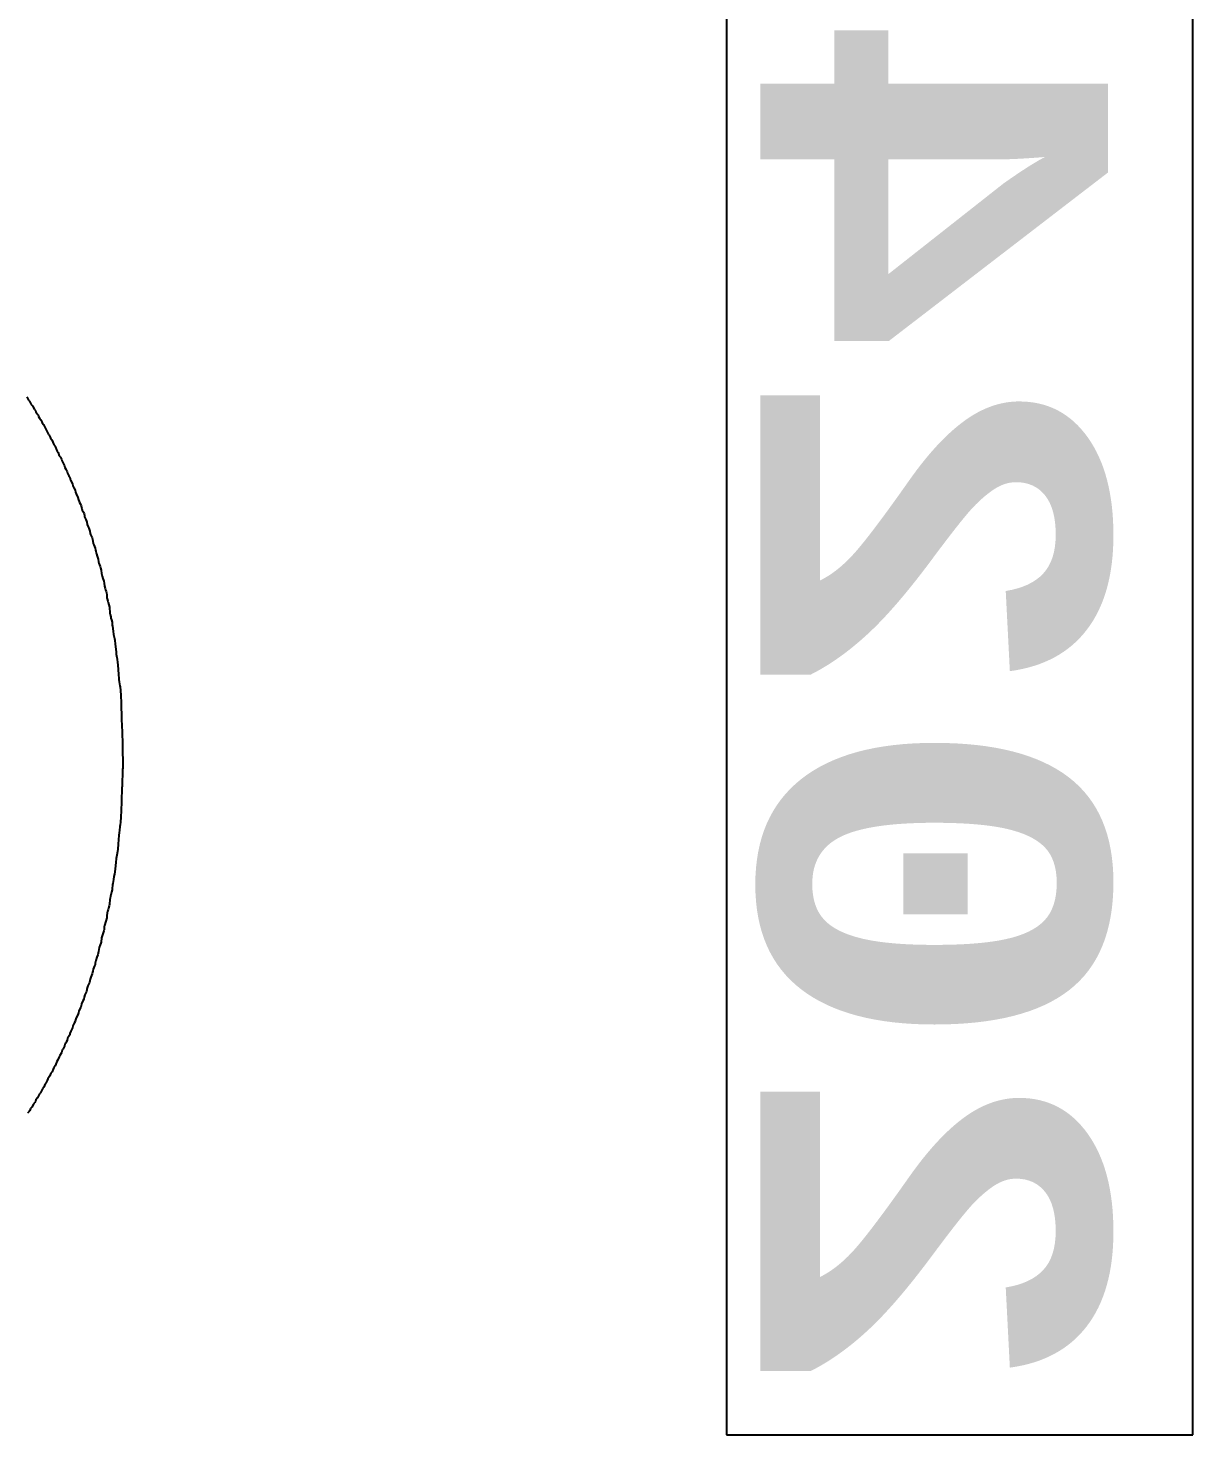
# Model space of a CAD drawing. Header units: inches. Extents: x -0.5 to 14, y -0.2 to 4.7.
# Drawn here: x 1.033 to 1.2341, y 0.8651 to 1.108 of the extents above; entities that cross this region are included whole.
import ezdxf

# ---------------------------------------------------------------- set-up
doc = ezdxf.new("R2010")
doc.units = ezdxf.units.IN
doc.header["$MEASUREMENT"] = 0
doc.layers.add('Bottom Layer', color=5, linetype='Continuous')
doc.layers.add('Bottom Overlay', color=54, linetype='Continuous')
doc.styles.add('Courier New_Bold', font='', dxfattribs={"height": 0.2})
doc.styles.get('Courier New_Bold').set_extended_font_data('Courier New', bold=True)

msp = doc.modelspace()

# ---------------------------------------------------------------- linework, layer by layer
at = {"layer": 'Bottom Layer'}
for p, q in [((1.1536, 1.32514), (1.1536, 0.86514)), ((1.23409, 0.86514), (1.23409, 1.32514)), ((1.1536, 0.86514), (1.23409, 0.86514))]:
    msp.add_line(p, q, dxfattribs=at)
at = {"layer": 'Bottom Overlay'}
for p, q in [((1.03277, 1.04438), (1.03308, 1.04382)), ((1.03308, 1.04382), (1.03318, 1.04371)), ((1.03318, 1.04371), (1.03323, 1.04361)), ((1.03323, 1.04361), (1.03354, 1.04305)), ((1.03354, 1.04305), (1.03375, 1.04284)), ((1.03375, 1.04284), (1.0341, 1.04218)), ((1.0341, 1.04218), (1.03426, 1.04203)), ((1.03426, 1.04203), (1.03436, 1.04177)), ((1.03436, 1.04177), (1.03456, 1.04141)), ((1.03456, 1.04141), (1.03472, 1.04126)), ((1.03472, 1.04126), (1.03482, 1.041)), ((1.03482, 1.041), (1.03495, 1.04067)), ((1.03495, 1.04067), (1.03523, 1.04039)), ((1.03523, 1.04039), (1.03536, 1.04006)), ((1.03536, 1.04006), (1.03543, 1.03988)), ((1.03543, 1.03988), (1.03566, 1.0396)), ((1.03566, 1.0396), (1.03602, 1.03888)), ((1.03602, 1.03888), (1.0361, 1.03881)), ((1.0361, 1.03881), (1.03615, 1.0387)), ((1.03615, 1.0387), (1.0363, 1.03835)), ((1.0363, 1.03835), (1.03656, 1.03789)), ((1.03656, 1.03789), (1.03666, 1.03778)), ((1.03666, 1.03778), (1.03681, 1.03743)), ((1.03681, 1.03743), (1.03686, 1.03722)), ((1.03686, 1.03722), (1.03709, 1.03694)), ((1.03709, 1.03694), (1.03717, 1.03686)), ((1.03717, 1.03686), (1.0374, 1.03623)), ((1.0374, 1.03623), (1.03748, 1.03615)), ((1.03748, 1.03615), (1.03753, 1.03605)), ((1.03753, 1.03605), (1.03763, 1.03594)), ((1.03763, 1.03594), (1.03773, 1.03569)), ((1.03773, 1.03569), (1.03791, 1.0352)), ((1.03791, 1.0352), (1.03804, 1.03502)), ((1.03804, 1.03502), (1.03819, 1.03477)), ((1.03819, 1.03477), (1.0384, 1.03421)), ((1.0384, 1.03421), (1.03863, 1.03393)), ((1.03863, 1.03393), (1.03876, 1.03359)), ((1.03876, 1.03359), (1.03881, 1.03339)), ((1.03881, 1.03339), (1.03906, 1.03293)), ((1.03906, 1.03293), (1.03927, 1.03247)), ((1.03927, 1.03247), (1.03934, 1.03219)), ((1.03934, 1.03219), (1.03952, 1.03191)), ((1.03952, 1.03191), (1.03973, 1.03145)), ((1.03973, 1.03145), (1.0398, 1.03117)), ((1.0398, 1.03117), (1.04006, 1.03076)), ((1.04006, 1.03076), (1.04019, 1.03048)), ((1.04019, 1.03048), (1.04026, 1.03019)), ((1.04026, 1.03019), (1.04031, 1.02999)), ((1.04031, 1.02999), (1.04065, 1.02935)), ((1.04065, 1.02935), (1.04075, 1.02899)), ((1.04075, 1.02899), (1.04088, 1.02866)), ((1.04088, 1.02866), (1.04111, 1.02828)), ((1.04111, 1.02828), (1.04121, 1.02792)), ((1.04121, 1.02792), (1.04129, 1.02764)), ((1.04129, 1.02764), (1.04162, 1.027)), ((1.04162, 1.027), (1.04172, 1.02659)), ((1.04172, 1.02659), (1.0418, 1.02631)), ((1.0418, 1.02631), (1.04187, 1.02613)), ((1.04187, 1.02613), (1.04208, 1.02582)), ((1.04208, 1.02582), (1.04215, 1.02554)), ((1.04215, 1.02554), (1.04221, 1.02529)), ((1.04221, 1.02529), (1.04226, 1.02508)), ((1.04226, 1.02508), (1.04236, 1.02483)), ((1.04236, 1.02483), (1.04259, 1.02444)), ((1.04259, 1.02444), (1.04267, 1.02416)), ((1.04267, 1.02416), (1.04272, 1.02386)), ((1.04272, 1.02386), (1.04277, 1.02365)), ((1.04277, 1.02365), (1.04287, 1.0234)), ((1.04287, 1.0234), (1.043, 1.02317)), ((1.043, 1.02317), (1.0431, 1.02291)), ((1.0431, 1.02291), (1.04315, 1.02271)), ((1.04315, 1.02271), (1.04323, 1.02232)), ((1.04323, 1.02232), (1.04338, 1.02191)), ((1.04338, 1.02191), (1.04351, 1.02168)), ((1.04351, 1.02168), (1.04366, 1.02117)), ((1.04366, 1.02117), (1.04374, 1.02079)), ((1.04374, 1.02079), (1.04379, 1.02058)), ((1.04379, 1.02058), (1.04394, 1.02028)), ((1.04394, 1.02028), (1.04405, 1.02002)), ((1.04405, 1.02002), (1.0441, 1.01982)), ((1.0441, 1.01982), (1.04425, 1.01905)), ((1.04425, 1.01905), (1.04435, 1.0188)), ((1.04435, 1.0188), (1.04458, 1.01826)), ((1.04458, 1.01826), (1.04463, 1.0179)), ((1.04463, 1.0179), (1.04468, 1.0177)), ((1.04468, 1.0177), (1.04474, 1.01739)), ((1.04474, 1.01739), (1.04479, 1.01724)), ((1.04479, 1.01724), (1.04494, 1.01688)), ((1.04494, 1.01688), (1.04509, 1.01637)), ((1.04509, 1.01637), (1.04517, 1.01588)), ((1.04517, 1.01588), (1.04522, 1.01563)), ((1.04522, 1.01563), (1.04543, 1.01506)), ((1.04543, 1.01506), (1.0455, 1.01483)), ((1.0455, 1.01483), (1.0456, 1.01442)), ((1.0456, 1.01442), (1.04568, 1.01389)), ((1.04568, 1.01389), (1.04573, 1.01363)), ((1.04573, 1.01363), (1.04578, 1.01343)), ((1.04578, 1.01343), (1.04594, 1.01302)), ((1.04594, 1.01302), (1.04601, 1.01274)), ((1.04601, 1.01274), (1.04606, 1.01253)), ((1.04606, 1.01253), (1.04612, 1.01218)), ((1.04612, 1.01218), (1.04619, 1.01169)), ((1.04619, 1.01169), (1.04629, 1.01128)), ((1.04629, 1.01128), (1.0464, 1.01103)), ((1.0464, 1.01103), (1.04647, 1.01074)), ((1.04647, 1.01074), (1.04652, 1.01054)), ((1.04652, 1.01054), (1.04658, 1.01018)), ((1.04658, 1.01018), (1.04663, 1.00967)), ((1.04663, 1.00967), (1.04668, 1.00947)), ((1.04668, 1.00947), (1.04675, 1.00908)), ((1.04675, 1.00908), (1.04681, 1.00888)), ((1.04681, 1.00888), (1.04693, 1.00844)), ((1.04693, 1.00844), (1.04704, 1.00804)), ((1.04704, 1.00804), (1.04714, 1.00701)), ((1.04714, 1.00701), (1.04719, 1.00681)), ((1.04719, 1.00681), (1.04727, 1.00637)), ((1.04727, 1.00637), (1.04732, 1.00617)), ((1.04732, 1.00617), (1.04739, 1.00589)), ((1.04739, 1.00589), (1.0475, 1.00548)), ((1.0475, 1.00548), (1.04755, 1.00497)), ((1.04755, 1.00497), (1.0476, 1.00476)), ((1.0476, 1.00476), (1.04767, 1.00392)), ((1.04767, 1.00392), (1.04778, 1.00331)), ((1.04778, 1.00331), (1.04788, 1.0029)), ((1.04788, 1.0029), (1.04793, 1.00264)), ((1.04793, 1.00264), (1.04798, 1.00234)), ((1.04798, 1.00234), (1.04806, 1.00165)), ((1.04806, 1.00165), (1.04819, 1.00034)), ((1.04819, 1.00034), (1.04824, 0.99993)), ((1.04824, 0.99993), (1.04829, 0.99968)), ((1.04829, 0.99968), (1.04834, 0.99937)), ((1.04834, 0.99937), (1.04839, 0.99912)), ((1.04839, 0.99912), (1.04847, 0.99843)), ((1.04847, 0.99843), (1.04852, 0.99822)), ((1.04852, 0.99822), (1.04857, 0.9971)), ((1.04857, 0.9971), (1.04862, 0.99659)), ((1.04862, 0.99659), (1.0487, 0.99559)), ((1.0487, 0.99559), (1.04875, 0.99518)), ((1.04875, 0.99518), (1.04882, 0.99449)), ((1.04882, 0.99449), (1.04888, 0.99429)), ((1.04888, 0.99429), (1.04895, 0.99365)), ((1.04895, 0.99365), (1.049, 0.99278)), ((1.049, 0.99278), (1.04905, 0.99155)), ((1.04905, 0.99155), (1.04916, 0.98874)), ((1.04916, 0.98874), (1.04921, 0.98756)), ((1.04921, 0.98756), (1.04926, 0.98654)), ((1.04926, 0.98654), (1.04931, 0.98434)), ((1.04931, 0.98434), (1.04934, 0.98023)), ((1.04928, 0.98008), (1.04923, 0.97711)), ((1.04934, 0.98023), (1.04928, 0.98008)), ((1.04918, 0.97696), (1.04911, 0.97443)), ((1.04923, 0.97711), (1.04918, 0.97696)), ((1.04911, 0.97443), (1.04905, 0.97295)), ((1.049, 0.97182), (1.04895, 0.97095)), ((1.04905, 0.97295), (1.049, 0.97182)), ((1.04877, 0.96949), (1.04872, 0.96914)), ((1.04885, 0.97018), (1.04877, 0.96949)), ((1.0489, 0.97049), (1.04885, 0.97018)), ((1.04895, 0.97095), (1.0489, 0.97049)), ((1.04857, 0.96714), (1.04849, 0.96625)), ((1.04862, 0.96796), (1.04857, 0.96714)), ((1.04867, 0.96863), (1.04862, 0.96796)), ((1.04872, 0.96914), (1.04867, 0.96863)), ((1.04824, 0.96466), (1.04816, 0.96397)), ((1.04829, 0.96497), (1.04824, 0.96466)), ((1.04834, 0.96523), (1.04829, 0.96497)), ((1.04844, 0.96584), (1.04834, 0.96523)), ((1.04849, 0.96625), (1.04844, 0.96584)), ((1.04793, 0.96196), (1.04783, 0.96155)), ((1.04806, 0.9628), (1.04793, 0.96196)), ((1.04811, 0.96346), (1.04806, 0.9628)), ((1.04816, 0.96397), (1.04811, 0.96346)), ((1.0476, 0.96014), (1.04755, 0.95937)), ((1.04765, 0.96035), (1.0476, 0.96014)), ((1.04773, 0.96104), (1.04765, 0.96035)), ((1.04783, 0.96155), (1.04773, 0.96104)), ((1.04714, 0.95759), (1.04706, 0.95679)), ((1.04719, 0.95779), (1.04714, 0.95759)), ((1.04724, 0.95815), (1.04719, 0.95779)), ((1.04729, 0.95835), (1.04724, 0.95815)), ((1.04737, 0.95863), (1.04729, 0.95835)), ((1.04742, 0.95884), (1.04737, 0.95863)), ((1.0475, 0.95922), (1.04742, 0.95884)), ((1.04755, 0.95937), (1.0475, 0.95922)), ((1.04663, 0.95477), (1.04658, 0.95442)), ((1.04668, 0.95528), (1.04663, 0.95477)), ((1.04673, 0.95549), (1.04668, 0.95528)), ((1.04683, 0.95585), (1.04673, 0.95549)), ((1.04691, 0.95608), (1.04683, 0.95585)), ((1.04701, 0.95649), (1.04691, 0.95608)), ((1.04706, 0.95679), (1.04701, 0.95649)), ((1.04612, 0.95237), (1.04606, 0.95217)), ((1.04617, 0.95288), (1.04612, 0.95237)), ((1.04622, 0.95309), (1.04617, 0.95288)), ((1.04645, 0.95383), (1.04622, 0.95309)), ((1.04658, 0.95442), (1.04645, 0.95383)), ((1.04555, 0.95002), (1.04548, 0.94974)), ((1.0456, 0.95022), (1.04555, 0.95002)), ((1.04571, 0.95094), (1.0456, 0.95022)), ((1.04599, 0.95183), (1.04571, 0.95094)), ((1.04606, 0.95217), (1.04599, 0.95183)), ((1.04486, 0.94764), (1.04468, 0.94706)), ((1.04502, 0.94805), (1.04486, 0.94764)), ((1.04514, 0.94859), (1.04502, 0.94805)), ((1.0452, 0.94895), (1.04514, 0.94859)), ((1.0453, 0.9493), (1.0452, 0.94895)), ((1.04548, 0.94974), (1.0453, 0.9493)), ((1.04412, 0.94501), (1.04405, 0.94473)), ((1.04417, 0.94522), (1.04412, 0.94501)), ((1.04422, 0.94557), (1.04417, 0.94522)), ((1.04445, 0.94611), (1.04422, 0.94557)), ((1.04456, 0.94637), (1.04445, 0.94611)), ((1.04461, 0.94657), (1.04456, 0.94637)), ((1.04468, 0.94706), (1.04461, 0.94657)), ((1.0433, 0.94266), (1.0432, 0.9423)), ((1.04348, 0.94299), (1.0433, 0.94266)), ((1.04359, 0.94325), (1.04348, 0.94299)), ((1.04371, 0.94384), (1.04359, 0.94325)), ((1.04382, 0.94419), (1.04371, 0.94384)), ((1.04394, 0.94447), (1.04382, 0.94419)), ((1.04405, 0.94473), (1.04394, 0.94447)), ((1.04246, 0.94008), (1.04223, 0.93954)), ((1.04261, 0.94038), (1.04246, 0.94008)), ((1.04269, 0.94072), (1.04261, 0.94038)), ((1.04279, 0.94113), (1.04269, 0.94072)), ((1.04307, 0.94171), (1.04279, 0.94113)), ((1.0432, 0.9423), (1.04307, 0.94171)), ((1.04164, 0.93783), (1.04154, 0.93757)), ((1.04169, 0.93803), (1.04164, 0.93783)), ((1.04177, 0.93837), (1.04169, 0.93803)), ((1.0421, 0.939), (1.04177, 0.93837)), ((1.04215, 0.93921), (1.0421, 0.939)), ((1.04223, 0.93954), (1.04215, 0.93921)), ((1.04057, 0.93517), (1.04037, 0.93486)), ((1.04067, 0.93543), (1.04057, 0.93517)), ((1.04075, 0.93576), (1.04067, 0.93543)), ((1.04095, 0.93622), (1.04075, 0.93576)), ((1.04113, 0.9365), (1.04095, 0.93622)), ((1.04121, 0.93678), (1.04113, 0.9365)), ((1.04131, 0.93714), (1.04121, 0.93678)), ((1.04154, 0.93757), (1.04131, 0.93714)), ((1.03947, 0.93274), (1.03937, 0.93264)), ((1.03952, 0.93285), (1.03947, 0.93274)), ((1.0396, 0.93292), (1.03952, 0.93285)), ((1.03973, 0.93325), (1.0396, 0.93292)), ((1.03983, 0.93361), (1.03973, 0.93325)), ((1.03998, 0.93387), (1.03983, 0.93361)), ((1.04019, 0.93423), (1.03998, 0.93387)), ((1.04024, 0.93443), (1.04019, 0.93423)), ((1.04037, 0.93486), (1.04024, 0.93443)), ((1.03835, 0.93039), (1.03817, 0.92991)), ((1.0385, 0.93065), (1.03835, 0.93039)), ((1.03876, 0.93111), (1.0385, 0.93065)), ((1.03881, 0.93131), (1.03876, 0.93111)), ((1.03891, 0.93157), (1.03881, 0.93131)), ((1.03896, 0.93167), (1.03891, 0.93157)), ((1.03909, 0.9318), (1.03896, 0.93167)), ((1.03927, 0.93228), (1.03909, 0.9318)), ((1.03937, 0.93264), (1.03927, 0.93228)), ((1.03732, 0.9283), (1.03714, 0.92781)), ((1.03743, 0.92855), (1.03732, 0.9283)), ((1.03753, 0.92865), (1.03743, 0.92855)), ((1.03766, 0.92883), (1.03753, 0.92865)), ((1.03778, 0.92917), (1.03766, 0.92883)), ((1.03799, 0.92963), (1.03778, 0.92917)), ((1.03817, 0.92991), (1.03799, 0.92963)), ((1.03584, 0.92548), (1.03571, 0.92515)), ((1.03594, 0.92574), (1.03584, 0.92548)), ((1.03605, 0.92584), (1.03594, 0.92574)), ((1.0363, 0.9263), (1.03605, 0.92584)), ((1.03643, 0.92663), (1.0363, 0.9263)), ((1.03676, 0.92712), (1.03643, 0.92663)), ((1.03681, 0.92732), (1.03676, 0.92712)), ((1.03692, 0.92758), (1.03681, 0.92732)), ((1.03714, 0.92781), (1.03692, 0.92758)), ((1.03461, 0.92334), (1.03436, 0.92298)), ((1.03497, 0.924), (1.03461, 0.92334)), ((1.03502, 0.9241), (1.03497, 0.924)), ((1.03513, 0.92421), (1.03502, 0.9241)), ((1.03548, 0.92487), (1.03513, 0.92421)), ((1.03553, 0.92497), (1.03548, 0.92487)), ((1.03571, 0.92515), (1.03553, 0.92497)), ((1.03303, 0.92078), (1.03293, 0.92068)), ((1.03308, 0.92088), (1.03303, 0.92078)), ((1.03318, 0.92099), (1.03308, 0.92088)), ((1.03331, 0.92117), (1.03318, 0.92099)), ((1.03344, 0.9215), (1.03331, 0.92117)), ((1.03364, 0.9217), (1.03344, 0.9215)), ((1.03395, 0.92226), (1.03364, 0.9217)), ((1.034, 0.92237), (1.03395, 0.92226)), ((1.03415, 0.92252), (1.034, 0.92237)), ((1.03421, 0.92262), (1.03415, 0.92252)), ((1.03428, 0.9227), (1.03421, 0.92262)), ((1.03436, 0.92298), (1.03428, 0.9227))]:
    msp.add_line(p, q, dxfattribs=at)

# ---------------------------------------------------------------- texts
at = {"layer": 'Bottom Layer', "style": 'Courier New_Bold', "text_generation_flag": 2}
msp.add_text('20240412-V1.2', height=0.06, rotation=270, dxfattribs=at).set_placement((1.15944, 0.87014))

doc.saveas('drawing.dxf')
